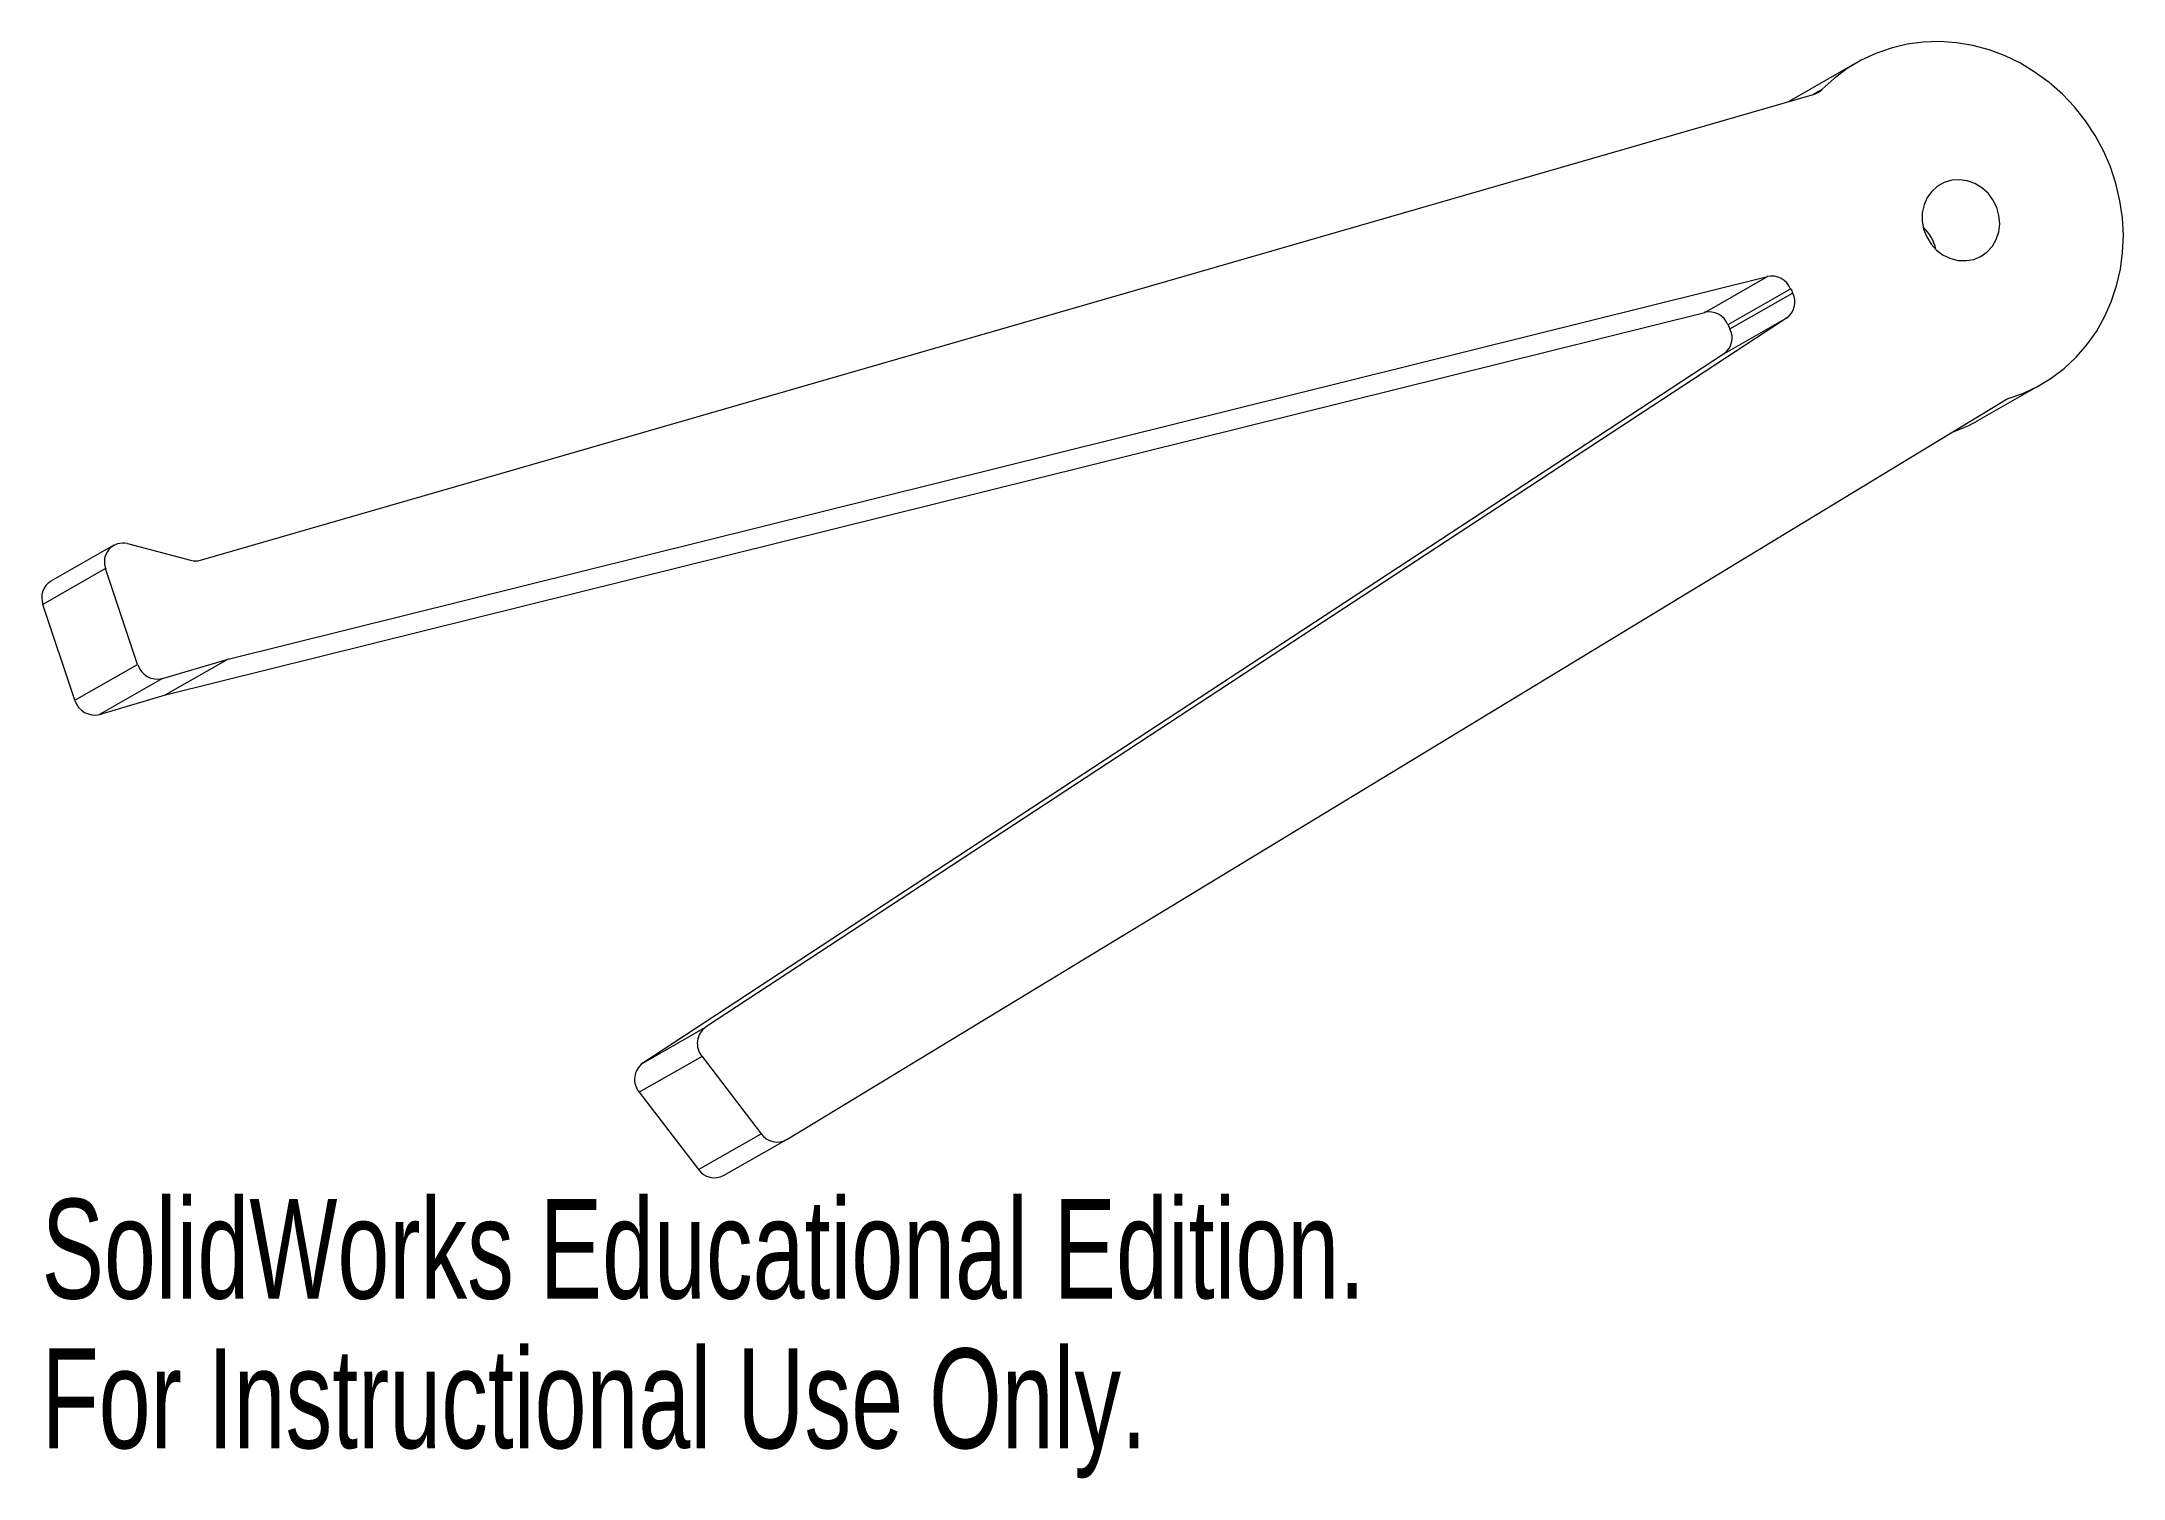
# Model space of a CAD drawing. Header units: millimetres. Extents: x 20 to 121, y -36 to 34.
import ezdxf

# ---------------------------------------------------------------- set-up
doc = ezdxf.new("R2010")
doc.units = ezdxf.units.MM
doc.styles.add('SLDTEXTSTYLE0', font='TXT', dxfattribs={"width": 0.7})

msp = doc.modelspace()

# ---------------------------------------------------------------- linework, layer by layer
at = {"color": 7, "linetype": 'Continuous', "lineweight": 15}
for p, q in [((108.14, 32.65), (105.1, 30.91)), ((106.05, 31.11), (106.46, 31.35)), ((27.89, 8.54), (106.09, 31.12)), ((105.1, 30.91), (104.87, 30.77)), ((29.23, 3.74), (103.81, 22.28)), ((100.77, 20.54), (103.81, 22.28)), ((104.94, 21.68), (101.9, 19.94)), ((101.99, 19.74), (105.03, 21.47)), ((26.19, 2.01), (100.77, 20.54)), ((104.73, 20.26), (52.36, -14.09)), ((104.73, 20.26), (101.69, 18.52)), ((101.69, 18.52), (49.32, -15.83)), ((56.29, -19.54), (115.43, 16.35)), ((114.01, 15.31), (117.06, 17.04)), ((23.68, 9.26), (20.64, 7.52)), ((24.35, 9.34), (27.41, 8.53)), ((23.29, 8.13), (20.25, 6.39)), ((24.84, 3.48), (23.29, 8.13)), ((21.8, 1.75), (20.25, 6.39)), ((21.8, 1.75), (24.84, 3.48)), ((26.04, 2.8), (29.23, 3.74)), ((29.23, 3.74), (26.19, 2.01)), ((26.04, 2.8), (23, 1.06)), ((23, 1.06), (26.19, 2.01)), ((49.32, -15.83), (52.36, -14.09)), ((52.19, -15.51), (49.14, -17.24)), ((52.19, -15.51), (55.05, -19.26)), ((49.14, -17.24), (52.01, -20.99)), ((52.01, -20.99), (55.05, -19.26)), ((53.23, -21.28), (56.27, -19.55))]:
    msp.add_line(p, q, dxfattribs=at)
at = {"color": 7, "linetype": 'Continuous', "lineweight": 15, "flags": 128}
for points in [[(115.43, 16.35), (116.18, 16.61), (116.89, 16.95), (117.56, 17.36), (118.19, 17.83), (118.77, 18.37), (119.29, 18.97), (119.75, 19.62), (120.14, 20.32), (120.47, 21.05), (120.73, 21.83), (120.92, 22.63), (121.02, 23.45), (121.06, 24.28), (121.01, 25.12), (120.89, 25.95), (120.7, 26.78), (120.43, 27.59), (120.09, 28.37), (119.69, 29.12), (119.22, 29.83), (118.69, 30.5), (118.11, 31.12), (117.47, 31.68), (116.79, 32.17), (116.08, 32.61), (115.33, 32.97), (114.56, 33.26), (113.77, 33.47), (112.97, 33.6), (112.16, 33.66), (111.36, 33.64), (110.58, 33.53), (109.81, 33.35), (109.06, 33.09), (108.35, 32.76), (107.67, 32.36), (107.04, 31.88), (106.46, 31.35)], [(113.82, 23.11), (114.16, 23.26), (114.46, 23.47), (114.72, 23.75), (114.9, 24.08), (115.02, 24.45), (115.07, 24.84), (115.03, 25.24), (114.92, 25.62), (114.74, 25.99), (114.5, 26.31), (114.2, 26.58), (113.86, 26.78), (113.49, 26.91), (113.11, 26.96), (112.74, 26.94), (112.38, 26.83), (112.05, 26.65), (111.77, 26.4), (111.55, 26.1), (111.4, 25.75), (111.31, 25.36), (111.31, 24.97), (111.38, 24.57), (111.53, 24.2), (111.74, 23.85), (112.01, 23.56), (112.33, 23.32), (112.69, 23.15), (113.06, 23.06), (113.45, 23.05), (113.82, 23.11)]]:
    msp.add_lwpolyline(points, dxfattribs=at)
at = {"color": 7, "linetype": 'Continuous', "lineweight": 15}
for centre, radius, start, end in [((105.85, 31.94), 0.851, 286.0912, 315.6967), ((109.87, 23.11), 2.16, 12.9513, 46.5004), ((104.01, 21.3), 0.999, 22.0173, 101.8471), ((104.18, 21.04), 0.96, 305.3251, 26.8137), ((113.86, 25.57), 9.73, 203.5539, 204.8691), ((100.97, 19.57), 0.999, 22.0173, 101.8471), ((101.14, 19.31), 0.96, 305.3251, 26.8137), ((110.82, 23.83), 9.73, 203.5539, 204.8691), ((110.23, 21.94), 7.64, 289.5043, 299.7216), ((24.13, 8.46), 0.903, 75.9968, 201.939), ((27.64, 9.4), 0.899, 254.9651, 285.8546), ((21.13, 6.72), 0.938, 121.2778, 200.5825), ((25.8, 3.77), 1, 196.7725, 284.0329), ((22.76, 2.03), 1, 196.7725, 284.0329), ((52.94, -14.88), 0.981, 126.0101, 219.602), ((49.9, -16.62), 0.981, 126.0101, 219.602), ((55.82, -18.71), 0.947, 215.3236, 299.2082), ((52.79, -20.44), 0.949, 215.3596, 297.7587)]:
    msp.add_arc(centre, radius, start, end, dxfattribs=at)

# ---------------------------------------------------------------- texts
at = {"color": 7, "linetype": 'Continuous', "char_height": 4.8336, "attachment_point": 1, "style": 'SLDTEXTSTYLE0'}
for s, insert in [('SolidWorks Educational Edition.', (20.19, -22.41)), ('For Instructional Use Only.', (20.19, -29.66))]:
    msp.add_mtext(s, dxfattribs=dict(at, insert=insert))

doc.saveas('drawing.dxf')
